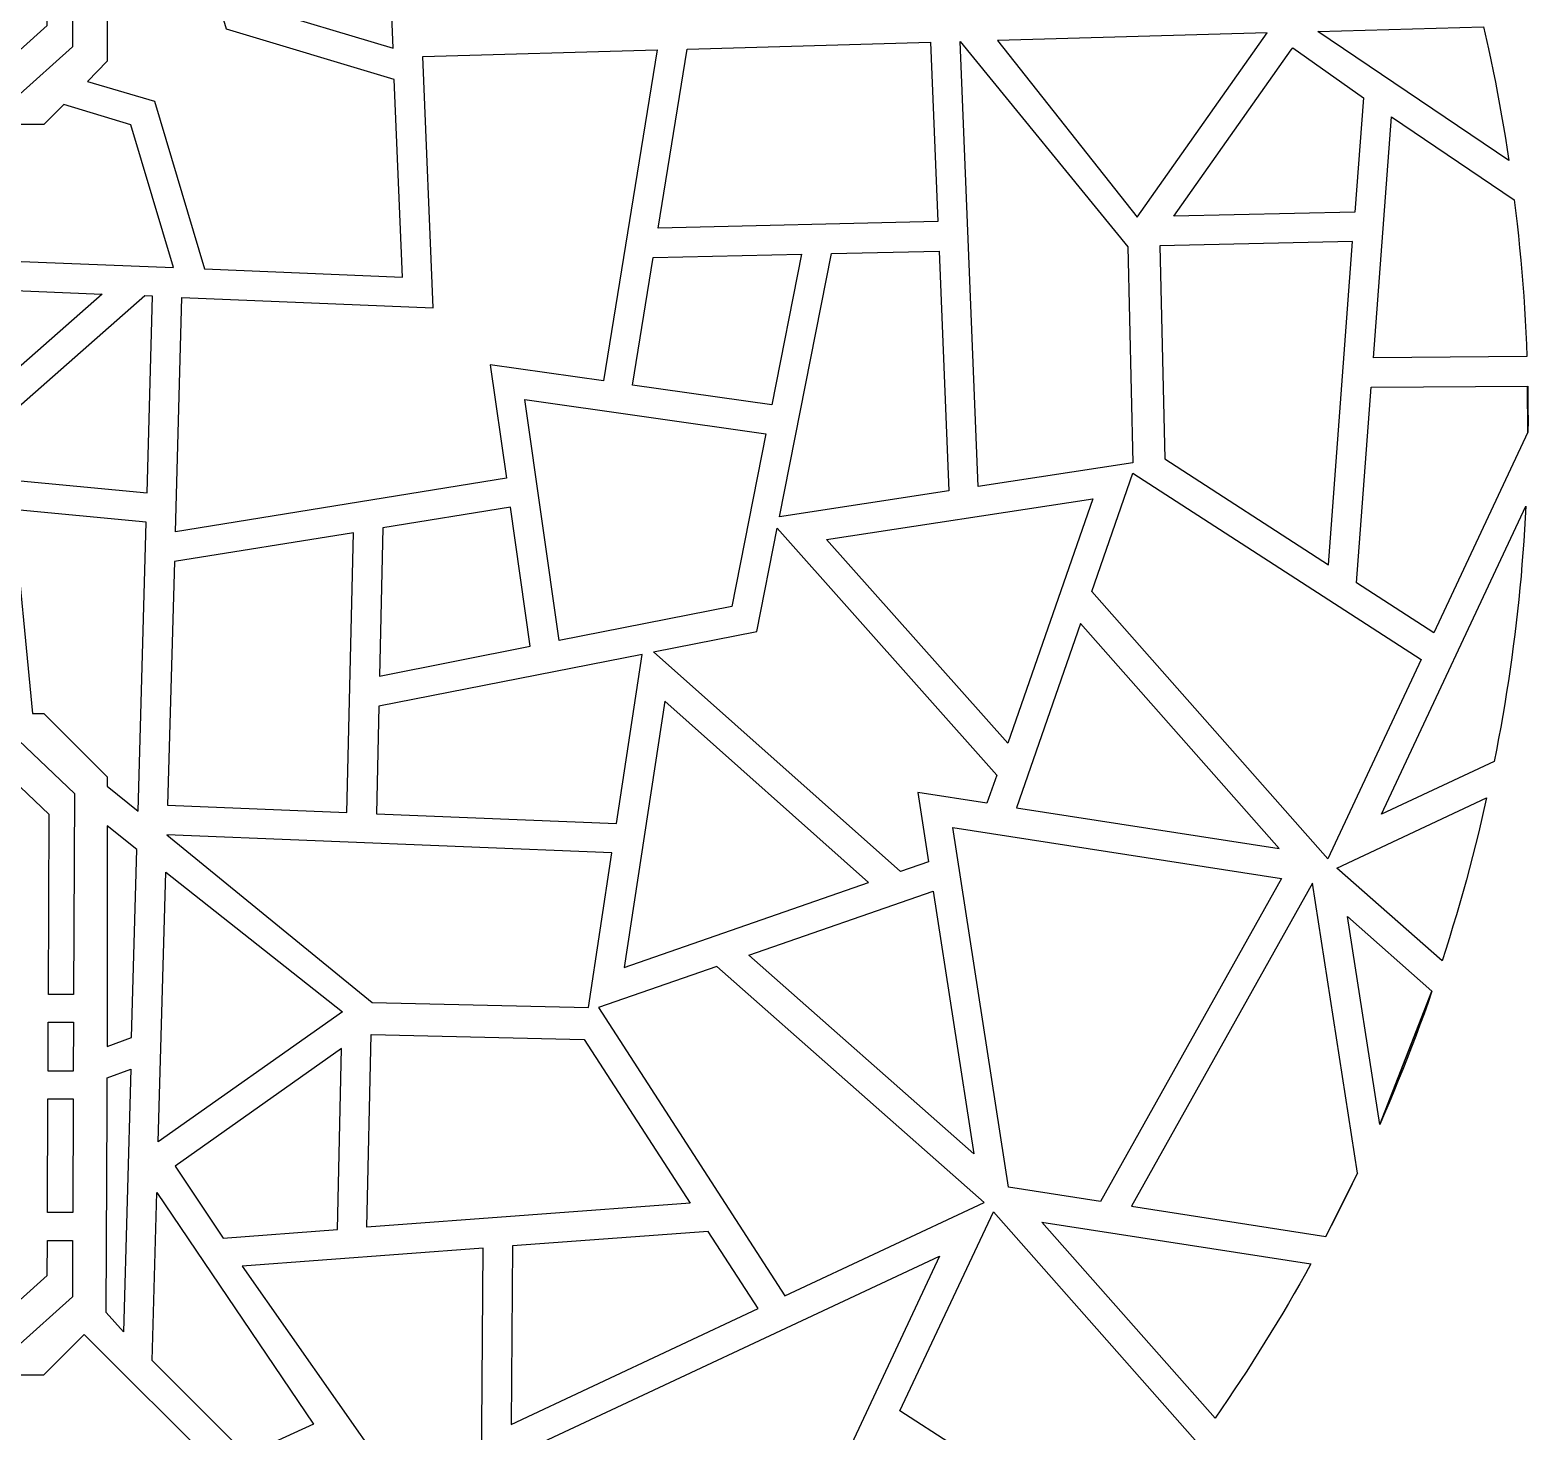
# Model space of a CAD drawing. Header units: centimetres. Extents: x 15.4 to 27, y -5.3 to 6.3.
# Drawn here: x 22.019 to 26.91, y -2.778 to 1.797 of the extents above; entities that cross this region are included whole.
import ezdxf

# ---------------------------------------------------------------- set-up
doc = ezdxf.new("R2010")
doc.units = ezdxf.units.CM
doc.header["$MEASUREMENT"] = 0
doc.layers.add('layer 1', color=7, linetype='Continuous')

msp = doc.modelspace()

# ---------------------------------------------------------------- linework, layer by layer
at = {"layer": 'layer 1', "color": 250}
for points, knots in [([(22.27088, 2.35661), (22.27088, 2.35661), (22.49697, 2.34733), (22.49697, 2.34733), (22.49697, 2.34733), (22.49697, 2.34733), (22.6608, 1.79968), (22.6608, 1.79968), (22.6608, 1.79968), (22.6608, 1.79968), (23.20845, 1.6356), (23.20845, 1.6356), (23.20845, 1.6356), (23.20845, 1.6356), (23.23507, 0.99005), (23.23507, 0.99005), (23.23507, 0.99005), (23.23507, 0.99005), (22.58926, 1.01641), (22.58926, 1.01641), (22.58926, 1.01641), (22.58926, 1.01641), (22.42543, 1.56431), (22.42543, 1.56431), (22.42543, 1.56431), (22.42543, 1.56431), (22.20715, 1.62901), (22.20715, 1.62901), (22.20715, 1.62901), (22.20715, 1.62901), (22.27064, 1.69469), (22.27064, 1.69469), (22.27064, 1.69469), (22.27064, 1.69469), (22.27088, 2.35661), (22.27088, 2.35661)], [0, 0, 0, 0, 0.1, 0.1, 0.1, 0.1, 0.2, 0.2, 0.2, 0.2, 0.3, 0.3, 0.3, 0.3, 0.4, 0.4, 0.4, 0.4, 0.5, 0.5, 0.5, 0.5, 0.6, 0.6, 0.6, 0.6, 0.7, 0.7, 0.7, 0.7, 0.8, 0.8, 0.8, 0.8, 1, 1, 1, 1]), ([(22.7382, 1.87683), (22.7382, 1.87683), (22.59854, 2.34293), (22.59854, 2.34293), (22.59854, 2.34293), (22.59854, 2.34293), (23.18037, 2.31925), (23.18037, 2.31925), (23.18037, 2.31925), (23.18037, 2.31925), (23.2043, 1.73717), (23.2043, 1.73717), (23.2043, 1.73717), (23.2043, 1.73717), (22.7382, 1.87683), (22.7382, 1.87683)], [0, 0, 0, 0, 0.2, 0.2, 0.2, 0.2, 0.4, 0.4, 0.4, 0.4, 0.6, 0.6, 0.6, 0.6, 1, 1, 1, 1]), ([(22.15822, 1.9422), (22.15822, 1.9422), (22.07586, 1.9422), (22.07586, 1.9422), (22.07586, 1.9422), (22.07586, 1.9422), (22.07534, 1.81181), (22.07534, 1.81181), (22.07534, 1.81181), (22.07534, 1.81181), (21.90893, 1.66212), (21.90893, 1.66212), (21.90893, 1.66212), (21.90893, 1.66212), (21.22674, 1.66212), (21.22674, 1.66212), (21.22674, 1.66212), (21.22674, 1.66212), (21.22674, 1.57861), (21.22674, 1.57861), (21.22674, 1.57861), (21.22674, 1.57861), (21.97569, 1.57861), (21.97569, 1.57861), (21.97569, 1.57861), (21.97569, 1.57861), (22.15742, 1.7421), (22.15742, 1.7421), (22.15742, 1.7421), (22.15742, 1.7421), (22.15822, 1.9422), (22.15822, 1.9422)], [0, 0, 0, 0, 0.1111111, 0.1111111, 0.1111111, 0.1111111, 0.2222222, 0.2222222, 0.2222222, 0.2222222, 0.3333333, 0.3333333, 0.3333333, 0.3333333, 0.4444444, 0.4444444, 0.4444444, 0.4444444, 0.5555556, 0.5555556, 0.5555556, 0.5555556, 0.6666667, 0.6666667, 0.6666667, 0.6666667, 0.7777778, 0.7777778, 0.7777778, 0.7777778, 1, 1, 1, 1]), ([(25.17785, 1.76281), (25.17785, 1.76281), (26.05902, 1.78772), (26.05902, 1.78772), (26.05902, 1.78772), (26.05902, 1.78772), (25.63369, 1.18611), (25.63369, 1.18611), (25.63369, 1.18611), (25.63369, 1.18611), (25.17785, 1.76281), (25.17785, 1.76281)], [0, 0, 0, 0, 0.25, 0.25, 0.25, 0.25, 0.5, 0.5, 0.5, 0.5, 1, 1, 1, 1]), ([(26.84765, 1.3702), (26.84765, 1.3702), (26.84228, 1.40683), (26.84228, 1.40683), (26.84228, 1.40683), (26.84228, 1.40683), (26.83642, 1.44345), (26.83642, 1.44345), (26.83642, 1.44345), (26.83642, 1.44345), (26.83056, 1.48007), (26.83056, 1.48007), (26.83056, 1.48007), (26.83056, 1.48007), (26.82397, 1.5167), (26.82397, 1.5167), (26.82397, 1.5167), (26.82397, 1.5167), (26.81738, 1.55332), (26.81738, 1.55332), (26.81738, 1.55332), (26.81738, 1.55332), (26.81079, 1.58946), (26.81079, 1.58946), (26.81079, 1.58946), (26.81079, 1.58946), (26.80371, 1.62608), (26.80371, 1.62608), (26.80371, 1.62608), (26.80371, 1.62608), (26.79662, 1.66271), (26.79662, 1.66271), (26.79662, 1.66271), (26.79662, 1.66271), (26.78881, 1.69884), (26.78881, 1.69884), (26.78881, 1.69884), (26.78881, 1.69884), (26.78124, 1.73522), (26.78124, 1.73522), (26.78124, 1.73522), (26.78124, 1.73522), (26.76513, 1.80749), (26.76513, 1.80749), (26.76513, 1.80749), (26.76513, 1.80749), (26.22358, 1.79235), (26.22358, 1.79235), (26.22358, 1.79235), (26.22358, 1.79235), (26.84765, 1.3702), (26.84765, 1.3702)], [0, 0, 0, 0, 0.0714286, 0.0714286, 0.0714286, 0.0714286, 0.1428571, 0.1428571, 0.1428571, 0.1428571, 0.2142857, 0.2142857, 0.2142857, 0.2142857, 0.2857143, 0.2857143, 0.2857143, 0.2857143, 0.3571429, 0.3571429, 0.3571429, 0.3571429, 0.4285714, 0.4285714, 0.4285714, 0.4285714, 0.5, 0.5, 0.5, 0.5, 0.5714286, 0.5714286, 0.5714286, 0.5714286, 0.6428571, 0.6428571, 0.6428571, 0.6428571, 0.7142857, 0.7142857, 0.7142857, 0.7142857, 0.7857143, 0.7857143, 0.7857143, 0.7857143, 0.8571429, 0.8571429, 0.8571429, 0.8571429, 1, 1, 1, 1]), ([(23.89161, 0.65091), (23.89161, 0.65091), (24.06667, 1.73156), (24.06667, 1.73156), (24.06667, 1.73156), (24.06667, 1.73156), (23.30172, 1.71032), (23.30172, 1.71032), (23.30172, 1.71032), (23.30172, 1.71032), (23.33542, 0.8897), (23.33542, 0.8897), (23.33542, 0.8897), (23.33542, 0.8897), (22.5148, 0.92339), (22.5148, 0.92339), (22.5148, 0.92339), (22.5148, 0.92339), (22.49355, 0.15844), (22.49355, 0.15844), (22.49355, 0.15844), (22.49355, 0.15844), (23.57445, 0.33374), (23.57445, 0.33374), (23.57445, 0.33374), (23.57445, 0.33374), (23.52147, 0.7034), (23.52147, 0.7034), (23.52147, 0.7034), (23.52147, 0.7034), (23.89161, 0.65091), (23.89161, 0.65091)], [0, 0, 0, 0, 0.1111111, 0.1111111, 0.1111111, 0.1111111, 0.2222222, 0.2222222, 0.2222222, 0.2222222, 0.3333333, 0.3333333, 0.3333333, 0.3333333, 0.4444444, 0.4444444, 0.4444444, 0.4444444, 0.5555556, 0.5555556, 0.5555556, 0.5555556, 0.6666667, 0.6666667, 0.6666667, 0.6666667, 0.7777778, 0.7777778, 0.7777778, 0.7777778, 1, 1, 1, 1]), ([(24.98374, 1.17121), (24.98374, 1.17121), (24.95981, 1.75671), (24.95981, 1.75671), (24.95981, 1.75671), (24.95981, 1.75671), (24.16434, 1.73424), (24.16434, 1.73424), (24.16434, 1.73424), (24.16434, 1.73424), (24.0696, 1.15021), (24.0696, 1.15021), (24.0696, 1.15021), (24.0696, 1.15021), (24.98374, 1.17121), (24.98374, 1.17121)], [0, 0, 0, 0, 0.2, 0.2, 0.2, 0.2, 0.4, 0.4, 0.4, 0.4, 0.6, 0.6, 0.6, 0.6, 1, 1, 1, 1]), ([(25.11485, 0.30615), (25.11485, 0.30615), (25.61953, 0.38306), (25.61953, 0.38306), (25.61953, 0.38306), (25.61953, 0.38306), (25.60342, 1.08917), (25.60342, 1.08917), (25.60342, 1.08917), (25.60342, 1.08917), (25.05601, 1.75939), (25.05601, 1.75939), (25.05601, 1.75939), (25.05601, 1.75939), (25.11485, 0.30615), (25.11485, 0.30615)], [0, 0, 0, 0, 0.2, 0.2, 0.2, 0.2, 0.4, 0.4, 0.4, 0.4, 0.6, 0.6, 0.6, 0.6, 1, 1, 1, 1]), ([(26.13739, 1.73229), (26.13739, 1.73229), (25.75333, 1.18879), (25.75333, 1.18879), (25.75333, 1.18879), (25.75333, 1.18879), (26.34469, 1.20246), (26.34469, 1.20246), (26.34469, 1.20246), (26.34469, 1.20246), (26.37276, 1.57554), (26.37276, 1.57554), (26.37276, 1.57554), (26.37276, 1.57554), (26.14228, 1.73864), (26.14228, 1.73864), (26.14228, 1.73864), (26.14228, 1.73864), (26.13739, 1.73229), (26.13739, 1.73229)], [0, 0, 0, 0, 0.1666667, 0.1666667, 0.1666667, 0.1666667, 0.3333333, 0.3333333, 0.3333333, 0.3333333, 0.5, 0.5, 0.5, 0.5, 0.6666667, 0.6666667, 0.6666667, 0.6666667, 1, 1, 1, 1]), ([(22.12902, 1.55357), (22.12902, 1.55357), (22.34828, 1.48715), (22.34828, 1.48715), (22.34828, 1.48715), (22.34828, 1.48715), (22.48794, 1.02081), (22.48794, 1.02081), (22.48794, 1.02081), (22.48794, 1.02081), (21.90586, 1.04449), (21.90586, 1.04449), (21.90586, 1.04449), (21.90586, 1.04449), (21.88926, 1.48813), (21.88926, 1.48813), (21.88926, 1.48813), (21.88926, 1.48813), (21.88926, 1.48813), (21.88926, 1.48813), (21.88926, 1.48813), (21.88926, 1.48813), (21.92588, 1.48813), (21.92588, 1.48813), (21.92588, 1.48813), (21.92588, 1.48813), (21.92588, 1.48813), (21.92588, 1.48813), (21.92588, 1.48813), (21.92588, 1.48813), (21.97471, 1.48813), (21.97471, 1.48813), (21.97471, 1.48813), (21.97471, 1.48813), (21.97471, 1.48813), (21.97471, 1.48813), (21.97471, 1.48813), (21.97471, 1.48813), (22.06408, 1.48789), (22.06408, 1.48789), (22.06408, 1.48789), (22.06408, 1.48789), (22.12902, 1.55357), (22.12902, 1.55357)], [0, 0, 0, 0, 0.0833333, 0.0833333, 0.0833333, 0.0833333, 0.1666667, 0.1666667, 0.1666667, 0.1666667, 0.25, 0.25, 0.25, 0.25, 0.3333333, 0.3333333, 0.3333333, 0.3333333, 0.4166667, 0.4166667, 0.4166667, 0.4166667, 0.5, 0.5, 0.5, 0.5, 0.5833333, 0.5833333, 0.5833333, 0.5833333, 0.6666667, 0.6666667, 0.6666667, 0.6666667, 0.75, 0.75, 0.75, 0.75, 0.8333333, 0.8333333, 0.8333333, 0.8333333, 1, 1, 1, 1]), ([(26.90699, 0.7305), (26.90699, 0.7305), (26.90528, 0.76981), (26.90528, 0.76981), (26.90528, 0.76981), (26.90528, 0.76981), (26.90357, 0.80937), (26.90357, 0.80937), (26.90357, 0.80937), (26.90357, 0.80937), (26.90137, 0.84868), (26.90137, 0.84868), (26.90137, 0.84868), (26.90137, 0.84868), (26.89893, 0.88823), (26.89893, 0.88823), (26.89893, 0.88823), (26.89893, 0.88823), (26.89624, 0.92778), (26.89624, 0.92778), (26.89624, 0.92778), (26.89624, 0.92778), (26.89331, 0.96709), (26.89331, 0.96709), (26.89331, 0.96709), (26.89331, 0.96709), (26.89038, 1.0064), (26.89038, 1.0064), (26.89038, 1.0064), (26.89038, 1.0064), (26.88672, 1.04571), (26.88672, 1.04571), (26.88672, 1.04571), (26.88672, 1.04571), (26.88306, 1.08527), (26.88306, 1.08527), (26.88306, 1.08527), (26.88306, 1.08527), (26.87891, 1.12458), (26.87891, 1.12458), (26.87891, 1.12458), (26.87891, 1.12458), (26.875, 1.16364), (26.875, 1.16364), (26.875, 1.16364), (26.875, 1.16364), (26.86548, 1.24226), (26.86548, 1.24226), (26.86548, 1.24226), (26.86548, 1.24226), (26.46457, 1.51352), (26.46457, 1.51352), (26.46457, 1.51352), (26.46457, 1.51352), (26.40548, 0.7266), (26.40548, 0.7266), (26.40548, 0.7266), (26.40548, 0.7266), (26.90699, 0.7305), (26.90699, 0.7305)], [0, 0, 0, 0, 0.0625, 0.0625, 0.0625, 0.0625, 0.125, 0.125, 0.125, 0.125, 0.1875, 0.1875, 0.1875, 0.1875, 0.25, 0.25, 0.25, 0.25, 0.3125, 0.3125, 0.3125, 0.3125, 0.375, 0.375, 0.375, 0.375, 0.4375, 0.4375, 0.4375, 0.4375, 0.5, 0.5, 0.5, 0.5, 0.5625, 0.5625, 0.5625, 0.5625, 0.625, 0.625, 0.625, 0.625, 0.6875, 0.6875, 0.6875, 0.6875, 0.75, 0.75, 0.75, 0.75, 0.8125, 0.8125, 0.8125, 0.8125, 0.875, 0.875, 0.875, 0.875, 1, 1, 1, 1]), ([(21.81332, 0.9522), (21.81332, 0.9522), (21.7955, 1.39389), (21.7955, 1.39389), (21.7955, 1.39389), (21.7955, 1.39389), (20.92776, 0.40699), (20.92776, 0.40699), (20.92776, 0.40699), (20.92776, 0.40699), (21.20366, 0.34229), (21.20366, 0.34229), (21.20366, 0.34229), (21.20366, 0.34229), (21.26812, 0.06639), (21.26812, 0.06639), (21.26812, 0.06639), (21.26812, 0.06639), (22.25501, 0.93389), (22.25501, 0.93389), (22.25501, 0.93389), (22.25501, 0.93389), (21.81332, 0.9522), (21.81332, 0.9522)], [0, 0, 0, 0, 0.1428571, 0.1428571, 0.1428571, 0.1428571, 0.2857143, 0.2857143, 0.2857143, 0.2857143, 0.4285714, 0.4285714, 0.4285714, 0.4285714, 0.5714286, 0.5714286, 0.5714286, 0.5714286, 0.7142857, 0.7142857, 0.7142857, 0.7142857, 1, 1, 1, 1]), ([(25.7084, 1.09162), (25.7084, 1.09162), (26.3376, 1.10602), (26.3376, 1.10602), (26.3376, 1.10602), (26.3376, 1.10602), (26.25874, 0.05101), (26.25874, 0.05101), (26.25874, 0.05101), (26.25874, 0.05101), (25.72428, 0.39698), (25.72428, 0.39698), (25.72428, 0.39698), (25.72428, 0.39698), (25.7084, 1.09162), (25.7084, 1.09162)], [0, 0, 0, 0, 0.2, 0.2, 0.2, 0.2, 0.4, 0.4, 0.4, 0.4, 0.6, 0.6, 0.6, 0.6, 1, 1, 1, 1]), ([(24.44073, 0.57278), (24.44073, 0.57278), (24.5379, 1.065), (24.5379, 1.065), (24.5379, 1.065), (24.5379, 1.065), (24.05398, 1.05377), (24.05398, 1.05377), (24.05398, 1.05377), (24.05398, 1.05377), (23.98659, 0.63723), (23.98659, 0.63723), (23.98659, 0.63723), (23.98659, 0.63723), (24.44073, 0.57278), (24.44073, 0.57278)], [0, 0, 0, 0, 0.2, 0.2, 0.2, 0.2, 0.4, 0.4, 0.4, 0.4, 0.6, 0.6, 0.6, 0.6, 1, 1, 1, 1]), ([(25.01914, 0.29175), (25.01914, 0.29175), (24.9874, 1.07501), (24.9874, 1.07501), (24.9874, 1.07501), (24.9874, 1.07501), (24.6363, 1.0672), (24.6363, 1.0672), (24.6363, 1.0672), (24.6363, 1.0672), (24.46636, 0.20751), (24.46636, 0.20751), (24.46636, 0.20751), (24.46636, 0.20751), (25.01914, 0.29175), (25.01914, 0.29175)], [0, 0, 0, 0, 0.2, 0.2, 0.2, 0.2, 0.4, 0.4, 0.4, 0.4, 0.6, 0.6, 0.6, 0.6, 1, 1, 1, 1]), ([(22.39418, 0.92852), (22.39418, 0.92852), (22.41908, 0.9273), (22.41908, 0.9273), (22.41908, 0.9273), (22.41908, 0.9273), (22.40102, 0.28589), (22.40102, 0.28589), (22.40102, 0.28589), (22.40102, 0.28589), (21.7347, 0.34888), (21.7347, 0.34888), (21.7347, 0.34888), (21.7347, 0.34888), (22.39418, 0.92852), (22.39418, 0.92852)], [0, 0, 0, 0, 0.2, 0.2, 0.2, 0.2, 0.4, 0.4, 0.4, 0.4, 0.6, 0.6, 0.6, 0.6, 1, 1, 1, 1]), ([(24.42193, 0.47804), (24.42193, 0.47804), (23.635, 0.59036), (23.635, 0.59036), (23.635, 0.59036), (23.635, 0.59036), (23.74707, -0.19682), (23.74707, -0.19682), (23.74707, -0.19682), (23.74707, -0.19682), (24.31083, -0.08572), (24.31083, -0.08572), (24.31083, -0.08572), (24.31083, -0.08572), (24.42193, 0.47804), (24.42193, 0.47804)], [0, 0, 0, 0, 0.2, 0.2, 0.2, 0.2, 0.4, 0.4, 0.4, 0.4, 0.6, 0.6, 0.6, 0.6, 1, 1, 1, 1]), ([(26.90943, 0.6343), (26.90943, 0.6343), (26.39864, 0.6304), (26.39864, 0.6304), (26.39864, 0.6304), (26.39864, 0.6304), (26.35079, -0.00832), (26.35079, -0.00832), (26.35079, -0.00832), (26.35079, -0.00832), (26.60276, -0.17142), (26.60276, -0.17142), (26.60276, -0.17142), (26.60276, -0.17142), (26.91016, 0.48317), (26.91016, 0.48317), (26.91016, 0.48317), (26.91016, 0.48317), (26.90943, 0.6343), (26.90943, 0.6343)], [0, 0, 0, 0, 0.1666667, 0.1666667, 0.1666667, 0.1666667, 0.3333333, 0.3333333, 0.3333333, 0.3333333, 0.5, 0.5, 0.5, 0.5, 0.6666667, 0.6666667, 0.6666667, 0.6666667, 1, 1, 1, 1]), ([(26.91016, 0.48317), (26.91016, 0.48317), (26.9104, 0.52101), (26.9104, 0.52101), (26.9104, 0.52101), (26.9104, 0.52101), (26.91016, 0.55861), (26.91016, 0.55861), (26.91016, 0.55861), (26.91016, 0.55861), (26.90991, 0.5967), (26.90991, 0.5967), (26.90991, 0.5967), (26.90991, 0.5967), (26.90918, 0.6343), (26.90918, 0.6343), (26.90918, 0.6343), (26.90918, 0.6343), (26.91016, 0.48317), (26.91016, 0.48317)], [0, 0, 0, 0, 0.1666667, 0.1666667, 0.1666667, 0.1666667, 0.3333333, 0.3333333, 0.3333333, 0.3333333, 0.5, 0.5, 0.5, 0.5, 0.6666667, 0.6666667, 0.6666667, 0.6666667, 1, 1, 1, 1]), ([(25.62026, 0.34961), (25.62026, 0.34961), (25.48598, -0.03665), (25.48598, -0.03665), (25.48598, -0.03665), (25.48598, -0.03665), (26.2563, -0.90952), (26.2563, -0.90952), (26.2563, -0.90952), (26.2563, -0.90952), (26.56174, -0.25908), (26.56174, -0.25908), (26.56174, -0.25908), (26.56174, -0.25908), (25.62026, 0.34961), (25.62026, 0.34961)], [0, 0, 0, 0, 0.2, 0.2, 0.2, 0.2, 0.4, 0.4, 0.4, 0.4, 0.6, 0.6, 0.6, 0.6, 1, 1, 1, 1]), ([(25.48939, 0.26587), (25.48939, 0.26587), (24.61994, 0.13353), (24.61994, 0.13353), (24.61994, 0.13353), (24.61994, 0.13353), (25.21178, -0.53229), (25.21178, -0.53229), (25.21178, -0.53229), (25.21178, -0.53229), (25.48939, 0.26587), (25.48939, 0.26587)], [0, 0, 0, 0, 0.25, 0.25, 0.25, 0.25, 0.5, 0.5, 0.5, 0.5, 1, 1, 1, 1]), ([(22.02672, -0.43463), (22.02672, -0.43463), (21.96299, 0.23071), (21.96299, 0.23071), (21.96299, 0.23071), (21.96299, 0.23071), (22.39809, 0.18945), (22.39809, 0.18945), (22.39809, 0.18945), (22.39809, 0.18945), (22.37172, -0.75423), (22.37172, -0.75423), (22.37172, -0.75423), (22.37172, -0.75423), (22.27064, -0.67171), (22.27064, -0.67171), (22.27064, -0.67171), (22.27064, -0.67171), (22.27064, -0.64119), (22.27064, -0.64119), (22.27064, -0.64119), (22.27064, -0.64119), (22.06408, -0.43463), (22.06408, -0.43463), (22.06408, -0.43463), (22.06408, -0.43463), (22.02672, -0.43463), (22.02672, -0.43463)], [0, 0, 0, 0, 0.125, 0.125, 0.125, 0.125, 0.25, 0.25, 0.25, 0.25, 0.375, 0.375, 0.375, 0.375, 0.5, 0.5, 0.5, 0.5, 0.625, 0.625, 0.625, 0.625, 0.75, 0.75, 0.75, 0.75, 1, 1, 1, 1]), ([(23.65258, -0.21537), (23.65258, -0.21537), (23.16011, -0.31279), (23.16011, -0.31279), (23.16011, -0.31279), (23.16011, -0.31279), (23.1711, 0.17089), (23.1711, 0.17089), (23.1711, 0.17089), (23.1711, 0.17089), (23.58788, 0.23828), (23.58788, 0.23828), (23.58788, 0.23828), (23.58788, 0.23828), (23.65258, -0.21537), (23.65258, -0.21537)], [0, 0, 0, 0, 0.2, 0.2, 0.2, 0.2, 0.4, 0.4, 0.4, 0.4, 0.6, 0.6, 0.6, 0.6, 1, 1, 1, 1]), ([(26.80004, -0.59187), (26.80004, -0.59187), (26.80737, -0.55427), (26.80737, -0.55427), (26.80737, -0.55427), (26.80737, -0.55427), (26.81445, -0.51642), (26.81445, -0.51642), (26.81445, -0.51642), (26.81445, -0.51642), (26.82128, -0.47906), (26.82128, -0.47906), (26.82128, -0.47906), (26.82128, -0.47906), (26.82788, -0.44122), (26.82788, -0.44122), (26.82788, -0.44122), (26.82788, -0.44122), (26.83423, -0.40362), (26.83423, -0.40362), (26.83423, -0.40362), (26.83423, -0.40362), (26.84033, -0.36577), (26.84033, -0.36577), (26.84033, -0.36577), (26.84033, -0.36577), (26.84619, -0.32817), (26.84619, -0.32817), (26.84619, -0.32817), (26.84619, -0.32817), (26.8518, -0.29033), (26.8518, -0.29033), (26.8518, -0.29033), (26.8518, -0.29033), (26.85718, -0.25248), (26.85718, -0.25248), (26.85718, -0.25248), (26.85718, -0.25248), (26.86206, -0.21464), (26.86206, -0.21464), (26.86206, -0.21464), (26.86206, -0.21464), (26.86694, -0.17679), (26.86694, -0.17679), (26.86694, -0.17679), (26.86694, -0.17679), (26.87158, -0.13871), (26.87158, -0.13871), (26.87158, -0.13871), (26.87158, -0.13871), (26.87598, -0.10086), (26.87598, -0.10086), (26.87598, -0.10086), (26.87598, -0.10086), (26.87988, -0.06277), (26.87988, -0.06277), (26.87988, -0.06277), (26.87988, -0.06277), (26.88379, -0.02493), (26.88379, -0.02493), (26.88379, -0.02493), (26.88379, -0.02493), (26.88745, 0.01341), (26.88745, 0.01341), (26.88745, 0.01341), (26.88745, 0.01341), (26.89063, 0.05125), (26.89063, 0.05125), (26.89063, 0.05125), (26.89063, 0.05125), (26.89356, 0.08958), (26.89356, 0.08958), (26.89356, 0.08958), (26.89356, 0.08958), (26.89649, 0.12743), (26.89649, 0.12743), (26.89649, 0.12743), (26.89649, 0.12743), (26.89893, 0.16576), (26.89893, 0.16576), (26.89893, 0.16576), (26.89893, 0.16576), (26.90137, 0.20385), (26.90137, 0.20385), (26.90137, 0.20385), (26.90137, 0.20385), (26.90332, 0.24194), (26.90332, 0.24194), (26.90332, 0.24194), (26.90332, 0.24194), (26.43234, -0.76375), (26.43234, -0.76375), (26.43234, -0.76375), (26.43234, -0.76375), (26.80004, -0.59162), (26.80004, -0.59162), (26.80004, -0.59162), (26.80004, -0.59162), (26.80004, -0.59187), (26.80004, -0.59187)], [0, 0, 0, 0, 0.0384615, 0.0384615, 0.0384615, 0.0384615, 0.0769231, 0.0769231, 0.0769231, 0.0769231, 0.1153846, 0.1153846, 0.1153846, 0.1153846, 0.1538462, 0.1538462, 0.1538462, 0.1538462, 0.1923077, 0.1923077, 0.1923077, 0.1923077, 0.2307692, 0.2307692, 0.2307692, 0.2307692, 0.2692308, 0.2692308, 0.2692308, 0.2692308, 0.3076923, 0.3076923, 0.3076923, 0.3076923, 0.3461538, 0.3461538, 0.3461538, 0.3461538, 0.3846154, 0.3846154, 0.3846154, 0.3846154, 0.4230769, 0.4230769, 0.4230769, 0.4230769, 0.4615385, 0.4615385, 0.4615385, 0.4615385, 0.5, 0.5, 0.5, 0.5, 0.5384615, 0.5384615, 0.5384615, 0.5384615, 0.5769231, 0.5769231, 0.5769231, 0.5769231, 0.6153846, 0.6153846, 0.6153846, 0.6153846, 0.6538462, 0.6538462, 0.6538462, 0.6538462, 0.6923077, 0.6923077, 0.6923077, 0.6923077, 0.7307692, 0.7307692, 0.7307692, 0.7307692, 0.7692308, 0.7692308, 0.7692308, 0.7692308, 0.8076923, 0.8076923, 0.8076923, 0.8076923, 0.8461538, 0.8461538, 0.8461538, 0.8461538, 0.8846154, 0.8846154, 0.8846154, 0.8846154, 0.9230769, 0.9230769, 0.9230769, 0.9230769, 1, 1, 1, 1]), ([(23.0539, -0.75863), (23.0539, -0.75863), (22.46816, -0.7347), (22.46816, -0.7347), (22.46816, -0.7347), (22.46816, -0.7347), (22.49062, 0.06102), (22.49062, 0.06102), (22.49062, 0.06102), (22.49062, 0.06102), (23.0749, 0.15526), (23.0749, 0.15526), (23.0749, 0.15526), (23.0749, 0.15526), (23.0539, -0.75863), (23.0539, -0.75863)], [0, 0, 0, 0, 0.2, 0.2, 0.2, 0.2, 0.4, 0.4, 0.4, 0.4, 0.6, 0.6, 0.6, 0.6, 1, 1, 1, 1]), ([(25.17565, -0.6363), (25.17565, -0.6363), (24.45904, 0.16991), (24.45904, 0.16991), (24.45904, 0.16991), (24.45904, 0.16991), (24.39238, -0.16727), (24.39238, -0.16727), (24.39238, -0.16727), (24.39238, -0.16727), (24.0552, -0.23393), (24.0552, -0.23393), (24.0552, -0.23393), (24.0552, -0.23393), (24.86141, -0.95054), (24.86141, -0.95054), (24.86141, -0.95054), (24.86141, -0.95054), (24.95273, -0.9188), (24.95273, -0.9188), (24.95273, -0.9188), (24.95273, -0.9188), (24.91757, -0.69246), (24.91757, -0.69246), (24.91757, -0.69246), (24.91757, -0.69246), (25.14366, -0.72762), (25.14366, -0.72762), (25.14366, -0.72762), (25.14366, -0.72762), (25.17565, -0.6363), (25.17565, -0.6363)], [0, 0, 0, 0, 0.1111111, 0.1111111, 0.1111111, 0.1111111, 0.2222222, 0.2222222, 0.2222222, 0.2222222, 0.3333333, 0.3333333, 0.3333333, 0.3333333, 0.4444444, 0.4444444, 0.4444444, 0.4444444, 0.5555556, 0.5555556, 0.5555556, 0.5555556, 0.6666667, 0.6666667, 0.6666667, 0.6666667, 0.7777778, 0.7777778, 0.7777778, 0.7777778, 1, 1, 1, 1]), ([(26.09808, -0.87534), (26.09808, -0.87534), (25.24035, -0.74251), (25.24035, -0.74251), (25.24035, -0.74251), (25.24035, -0.74251), (25.4496, -0.1409), (25.4496, -0.1409), (25.4496, -0.1409), (25.4496, -0.1409), (26.09808, -0.87534), (26.09808, -0.87534)], [0, 0, 0, 0, 0.25, 0.25, 0.25, 0.25, 0.5, 0.5, 0.5, 0.5, 1, 1, 1, 1]), ([(23.93361, -0.79403), (23.93361, -0.79403), (23.1501, -0.76229), (23.1501, -0.76229), (23.1501, -0.76229), (23.1501, -0.76229), (23.15791, -0.41119), (23.15791, -0.41119), (23.15791, -0.41119), (23.15791, -0.41119), (24.01784, -0.24174), (24.01784, -0.24174), (24.01784, -0.24174), (24.01784, -0.24174), (23.93361, -0.79403), (23.93361, -0.79403)], [0, 0, 0, 0, 0.2, 0.2, 0.2, 0.2, 0.4, 0.4, 0.4, 0.4, 0.6, 0.6, 0.6, 0.6, 1, 1, 1, 1]), ([(23.95949, -1.26428), (23.95949, -1.26428), (24.09158, -0.39483), (24.09158, -0.39483), (24.09158, -0.39483), (24.09158, -0.39483), (24.75716, -0.98667), (24.75716, -0.98667), (24.75716, -0.98667), (24.75716, -0.98667), (23.95949, -1.26428), (23.95949, -1.26428)], [0, 0, 0, 0, 0.25, 0.25, 0.25, 0.25, 0.5, 0.5, 0.5, 0.5, 1, 1, 1, 1]), ([(22.07901, -1.35264), (22.07901, -1.35264), (22.16137, -1.35264), (22.16137, -1.35264), (22.16137, -1.35264), (22.16137, -1.35264), (22.164, -0.69592), (22.164, -0.69592), (22.164, -0.69592), (22.164, -0.69592), (21.98286, -0.52292), (21.98286, -0.52292), (21.98286, -0.52292), (21.98286, -0.52292), (21.69631, -0.52292), (21.69631, -0.52292), (21.69631, -0.52292), (21.69631, -0.52292), (21.69631, -0.60643), (21.69631, -0.60643), (21.69631, -0.60643), (21.69631, -0.60643), (21.9155, -0.60643), (21.9155, -0.60643), (21.9155, -0.60643), (21.9155, -0.60643), (22.08136, -0.76484), (22.08136, -0.76484), (22.08136, -0.76484), (22.08136, -0.76484), (22.07901, -1.35264), (22.07901, -1.35264)], [0, 0, 0, 0, 0.1111111, 0.1111111, 0.1111111, 0.1111111, 0.2222222, 0.2222222, 0.2222222, 0.2222222, 0.3333333, 0.3333333, 0.3333333, 0.3333333, 0.4444444, 0.4444444, 0.4444444, 0.4444444, 0.5555556, 0.5555556, 0.5555556, 0.5555556, 0.6666667, 0.6666667, 0.6666667, 0.6666667, 0.7777778, 0.7777778, 0.7777778, 0.7777778, 1, 1, 1, 1]), ([(26.62986, -1.2428), (26.62986, -1.2428), (26.64183, -1.2052), (26.64183, -1.2052), (26.64183, -1.2052), (26.64183, -1.2052), (26.65379, -1.16759), (26.65379, -1.16759), (26.65379, -1.16759), (26.65379, -1.16759), (26.66527, -1.12975), (26.66527, -1.12975), (26.66527, -1.12975), (26.66527, -1.12975), (26.67674, -1.09215), (26.67674, -1.09215), (26.67674, -1.09215), (26.67674, -1.09215), (26.68773, -1.05406), (26.68773, -1.05406), (26.68773, -1.05406), (26.68773, -1.05406), (26.69823, -1.01646), (26.69823, -1.01646), (26.69823, -1.01646), (26.69823, -1.01646), (26.70897, -0.97837), (26.70897, -0.97837), (26.70897, -0.97837), (26.70897, -0.97837), (26.71923, -0.94028), (26.71923, -0.94028), (26.71923, -0.94028), (26.71923, -0.94028), (26.72899, -0.90195), (26.72899, -0.90195), (26.72899, -0.90195), (26.72899, -0.90195), (26.739, -0.86386), (26.739, -0.86386), (26.739, -0.86386), (26.739, -0.86386), (26.74828, -0.82553), (26.74828, -0.82553), (26.74828, -0.82553), (26.74828, -0.82553), (26.75732, -0.78744), (26.75732, -0.78744), (26.75732, -0.78744), (26.75732, -0.78744), (26.76635, -0.74886), (26.76635, -0.74886), (26.76635, -0.74886), (26.76635, -0.74886), (26.77489, -0.71053), (26.77489, -0.71053), (26.77489, -0.71053), (26.77489, -0.71053), (26.28658, -0.93979), (26.28658, -0.93979), (26.28658, -0.93979), (26.28658, -0.93979), (26.62986, -1.2428), (26.62986, -1.2428)], [0, 0, 0, 0, 0.0588235, 0.0588235, 0.0588235, 0.0588235, 0.1176471, 0.1176471, 0.1176471, 0.1176471, 0.1764706, 0.1764706, 0.1764706, 0.1764706, 0.2352941, 0.2352941, 0.2352941, 0.2352941, 0.2941176, 0.2941176, 0.2941176, 0.2941176, 0.3529412, 0.3529412, 0.3529412, 0.3529412, 0.4117647, 0.4117647, 0.4117647, 0.4117647, 0.4705882, 0.4705882, 0.4705882, 0.4705882, 0.5294118, 0.5294118, 0.5294118, 0.5294118, 0.5882353, 0.5882353, 0.5882353, 0.5882353, 0.6470588, 0.6470588, 0.6470588, 0.6470588, 0.7058824, 0.7058824, 0.7058824, 0.7058824, 0.7647059, 0.7647059, 0.7647059, 0.7647059, 0.8235294, 0.8235294, 0.8235294, 0.8235294, 0.8823529, 0.8823529, 0.8823529, 0.8823529, 1, 1, 1, 1]), ([(22.27064, -0.80136), (22.27064, -0.80136), (22.36806, -0.87851), (22.36806, -0.87851), (22.36806, -0.87851), (22.36806, -0.87851), (22.35072, -1.49306), (22.35072, -1.49306), (22.35072, -1.49306), (22.35072, -1.49306), (22.27064, -1.5226), (22.27064, -1.5226), (22.27064, -1.5226), (22.27064, -1.5226), (22.27064, -1.4286), (22.27064, -1.4286), (22.27064, -1.4286), (22.27064, -1.4286), (22.27064, -0.87875), (22.27064, -0.87875), (22.27064, -0.87875), (22.27064, -0.87875), (22.27064, -0.80136), (22.27064, -0.80136)], [0, 0, 0, 0, 0.1428571, 0.1428571, 0.1428571, 0.1428571, 0.2857143, 0.2857143, 0.2857143, 0.2857143, 0.4285714, 0.4285714, 0.4285714, 0.4285714, 0.5714286, 0.5714286, 0.5714286, 0.5714286, 0.7142857, 0.7142857, 0.7142857, 0.7142857, 1, 1, 1, 1]), ([(23.84229, -1.39442), (23.84229, -1.39442), (23.13594, -1.3783), (23.13594, -1.3783), (23.13594, -1.3783), (23.13594, -1.3783), (22.46572, -0.8309), (22.46572, -0.8309), (22.46572, -0.8309), (22.46572, -0.8309), (23.91896, -0.88974), (23.91896, -0.88974), (23.91896, -0.88974), (23.91896, -0.88974), (23.84229, -1.39442), (23.84229, -1.39442)], [0, 0, 0, 0, 0.2, 0.2, 0.2, 0.2, 0.4, 0.4, 0.4, 0.4, 0.6, 0.6, 0.6, 0.6, 1, 1, 1, 1]), ([(25.5143, -2.02777), (25.5143, -2.02777), (26.10516, -0.97373), (26.10516, -0.97373), (26.10516, -0.97373), (26.10516, -0.97373), (25.03257, -0.80746), (25.03257, -0.80746), (25.03257, -0.80746), (25.03257, -0.80746), (25.21447, -1.98138), (25.21447, -1.98138), (25.21447, -1.98138), (25.21447, -1.98138), (25.5143, -2.02777), (25.5143, -2.02777)], [0, 0, 0, 0, 0.2, 0.2, 0.2, 0.2, 0.4, 0.4, 0.4, 0.4, 0.6, 0.6, 0.6, 0.6, 1, 1, 1, 1]), ([(22.4374, -1.83391), (22.4374, -1.83391), (23.03901, -1.40858), (23.03901, -1.40858), (23.03901, -1.40858), (23.03901, -1.40858), (22.4623, -0.95273), (22.4623, -0.95273), (22.4623, -0.95273), (22.4623, -0.95273), (22.4374, -1.83391), (22.4374, -1.83391)], [0, 0, 0, 0, 0.25, 0.25, 0.25, 0.25, 0.5, 0.5, 0.5, 0.5, 1, 1, 1, 1]), ([(25.10045, -1.87297), (25.10045, -1.87297), (24.96762, -1.01548), (24.96762, -1.01548), (24.96762, -1.01548), (24.96762, -1.01548), (24.36601, -1.22448), (24.36601, -1.22448), (24.36601, -1.22448), (24.36601, -1.22448), (25.10045, -1.87297), (25.10045, -1.87297)], [0, 0, 0, 0, 0.25, 0.25, 0.25, 0.25, 0.5, 0.5, 0.5, 0.5, 1, 1, 1, 1]), ([(26.24971, -2.14204), (26.24971, -2.14204), (25.61562, -2.04364), (25.61562, -2.04364), (25.61562, -2.04364), (25.61562, -2.04364), (26.20649, -0.98936), (26.20649, -0.98936), (26.20649, -0.98936), (26.20649, -0.98936), (26.35323, -1.93572), (26.35323, -1.93572), (26.35323, -1.93572), (26.35323, -1.93572), (26.24971, -2.14204), (26.24971, -2.14204)], [0, 0, 0, 0, 0.2, 0.2, 0.2, 0.2, 0.4, 0.4, 0.4, 0.4, 0.6, 0.6, 0.6, 0.6, 1, 1, 1, 1]), ([(26.59666, -1.34168), (26.59666, -1.34168), (26.32076, -1.09801), (26.32076, -1.09801), (26.32076, -1.09801), (26.32076, -1.09801), (26.42599, -1.77726), (26.42599, -1.77726), (26.42599, -1.77726), (26.42599, -1.77726), (26.59666, -1.34168), (26.59666, -1.34168)], [0, 0, 0, 0, 0.25, 0.25, 0.25, 0.25, 0.5, 0.5, 0.5, 0.5, 1, 1, 1, 1]), ([(23.8755, -1.39515), (23.8755, -1.39515), (24.26176, -1.26086), (24.26176, -1.26086), (24.26176, -1.26086), (24.26176, -1.26086), (25.13463, -2.03119), (25.13463, -2.03119), (25.13463, -2.03119), (25.13463, -2.03119), (24.48419, -2.33663), (24.48419, -2.33663), (24.48419, -2.33663), (24.48419, -2.33663), (23.8755, -1.39515), (23.8755, -1.39515)], [0, 0, 0, 0, 0.2, 0.2, 0.2, 0.2, 0.4, 0.4, 0.4, 0.4, 0.6, 0.6, 0.6, 0.6, 1, 1, 1, 1]), ([(26.42599, -1.77702), (26.42599, -1.77702), (26.44162, -1.74137), (26.44162, -1.74137), (26.44162, -1.74137), (26.44162, -1.74137), (26.45675, -1.70572), (26.45675, -1.70572), (26.45675, -1.70572), (26.45675, -1.70572), (26.47189, -1.66959), (26.47189, -1.66959), (26.47189, -1.66959), (26.47189, -1.66959), (26.48679, -1.63345), (26.48679, -1.63345), (26.48679, -1.63345), (26.48679, -1.63345), (26.50144, -1.59732), (26.50144, -1.59732), (26.50144, -1.59732), (26.50144, -1.59732), (26.51584, -1.56118), (26.51584, -1.56118), (26.51584, -1.56118), (26.51584, -1.56118), (26.52976, -1.52456), (26.52976, -1.52456), (26.52976, -1.52456), (26.52976, -1.52456), (26.54368, -1.48842), (26.54368, -1.48842), (26.54368, -1.48842), (26.54368, -1.48842), (26.55735, -1.4518), (26.55735, -1.4518), (26.55735, -1.4518), (26.55735, -1.4518), (26.57078, -1.41517), (26.57078, -1.41517), (26.57078, -1.41517), (26.57078, -1.41517), (26.58396, -1.37855), (26.58396, -1.37855), (26.58396, -1.37855), (26.58396, -1.37855), (26.59666, -1.34144), (26.59666, -1.34144), (26.59666, -1.34144), (26.59666, -1.34144), (26.42599, -1.77702), (26.42599, -1.77702)], [0, 0, 0, 0, 0.0714286, 0.0714286, 0.0714286, 0.0714286, 0.1428571, 0.1428571, 0.1428571, 0.1428571, 0.2142857, 0.2142857, 0.2142857, 0.2142857, 0.2857143, 0.2857143, 0.2857143, 0.2857143, 0.3571429, 0.3571429, 0.3571429, 0.3571429, 0.4285714, 0.4285714, 0.4285714, 0.4285714, 0.5, 0.5, 0.5, 0.5, 0.5714286, 0.5714286, 0.5714286, 0.5714286, 0.6428571, 0.6428571, 0.6428571, 0.6428571, 0.7142857, 0.7142857, 0.7142857, 0.7142857, 0.7857143, 0.7857143, 0.7857143, 0.7857143, 0.8571429, 0.8571429, 0.8571429, 0.8571429, 1, 1, 1, 1]), ([(22.16101, -1.44325), (22.16101, -1.44325), (22.07865, -1.44325), (22.07865, -1.44325), (22.07865, -1.44325), (22.07865, -1.44325), (22.07801, -1.60236), (22.07801, -1.60236), (22.07801, -1.60236), (22.07801, -1.60236), (22.16037, -1.60236), (22.16037, -1.60236), (22.16037, -1.60236), (22.16037, -1.60236), (22.16101, -1.44325), (22.16101, -1.44325)], [0, 0, 0, 0, 0.2, 0.2, 0.2, 0.2, 0.4, 0.4, 0.4, 0.4, 0.6, 0.6, 0.6, 0.6, 1, 1, 1, 1]), ([(23.1335, -1.48305), (23.1335, -1.48305), (23.11909, -2.11249), (23.11909, -2.11249), (23.11909, -2.11249), (23.11909, -2.11249), (24.1741, -2.03387), (24.1741, -2.03387), (24.1741, -2.03387), (24.1741, -2.03387), (23.82813, -1.49916), (23.82813, -1.49916), (23.82813, -1.49916), (23.82813, -1.49916), (23.1335, -1.48305), (23.1335, -1.48305)], [0, 0, 0, 0, 0.2, 0.2, 0.2, 0.2, 0.4, 0.4, 0.4, 0.4, 0.6, 0.6, 0.6, 0.6, 1, 1, 1, 1]), ([(22.49306, -1.91253), (22.49306, -1.91253), (23.03632, -1.52822), (23.03632, -1.52822), (23.03632, -1.52822), (23.03632, -1.52822), (23.02289, -2.11957), (23.02289, -2.11957), (23.02289, -2.11957), (23.02289, -2.11957), (22.64957, -2.14765), (22.64957, -2.14765), (22.64957, -2.14765), (22.64957, -2.14765), (22.49306, -1.91253), (22.49306, -1.91253)], [0, 0, 0, 0, 0.2, 0.2, 0.2, 0.2, 0.4, 0.4, 0.4, 0.4, 0.6, 0.6, 0.6, 0.6, 1, 1, 1, 1]), ([(22.26722, -2.39084), (22.26722, -2.39084), (22.32386, -2.45432), (22.32386, -2.45432), (22.32386, -2.45432), (22.32386, -2.45432), (22.34779, -1.59658), (22.34779, -1.59658), (22.34779, -1.59658), (22.34779, -1.59658), (22.27064, -1.62466), (22.27064, -1.62466), (22.27064, -1.62466), (22.27064, -1.62466), (22.27064, -1.72379), (22.27064, -1.72379), (22.27064, -1.72379), (22.27064, -1.72379), (22.26722, -2.39084), (22.26722, -2.39084)], [0, 0, 0, 0, 0.1666667, 0.1666667, 0.1666667, 0.1666667, 0.3333333, 0.3333333, 0.3333333, 0.3333333, 0.5, 0.5, 0.5, 0.5, 0.6666667, 0.6666667, 0.6666667, 0.6666667, 1, 1, 1, 1]), ([(22.07616, -2.06456), (22.07616, -2.06456), (22.15852, -2.06456), (22.15852, -2.06456), (22.15852, -2.06456), (22.15852, -2.06456), (22.16001, -1.69298), (22.16001, -1.69298), (22.16001, -1.69298), (22.16001, -1.69298), (22.07765, -1.69298), (22.07765, -1.69298), (22.07765, -1.69298), (22.07765, -1.69298), (22.07616, -2.06456), (22.07616, -2.06456)], [0, 0, 0, 0, 0.2, 0.2, 0.2, 0.2, 0.4, 0.4, 0.4, 0.4, 0.6, 0.6, 0.6, 0.6, 1, 1, 1, 1]), ([(26.24971, -2.14204), (26.24971, -2.14204), (26.26753, -2.10785), (26.26753, -2.10785), (26.26753, -2.10785), (26.26753, -2.10785), (26.28511, -2.07343), (26.28511, -2.07343), (26.28511, -2.07343), (26.28511, -2.07343), (26.30245, -2.03949), (26.30245, -2.03949), (26.30245, -2.03949), (26.30245, -2.03949), (26.31954, -2.00482), (26.31954, -2.00482), (26.31954, -2.00482), (26.31954, -2.00482), (26.33663, -1.97039), (26.33663, -1.97039), (26.33663, -1.97039), (26.33663, -1.97039), (26.35323, -1.93548), (26.35323, -1.93548), (26.35323, -1.93548), (26.35323, -1.93548), (26.24971, -2.14204), (26.24971, -2.14204)], [0, 0, 0, 0, 0.125, 0.125, 0.125, 0.125, 0.25, 0.25, 0.25, 0.25, 0.375, 0.375, 0.375, 0.375, 0.5, 0.5, 0.5, 0.5, 0.625, 0.625, 0.625, 0.625, 0.75, 0.75, 0.75, 0.75, 1, 1, 1, 1]), ([(22.41738, -2.54759), (22.41738, -2.54759), (22.7255, -2.85523), (22.7255, -2.85523), (22.7255, -2.85523), (22.7255, -2.85523), (22.94476, -2.75512), (22.94476, -2.75512), (22.94476, -2.75512), (22.94476, -2.75512), (22.43276, -1.99847), (22.43276, -1.99847), (22.43276, -1.99847), (22.43276, -1.99847), (22.41738, -2.54759), (22.41738, -2.54759)], [0, 0, 0, 0, 0.2, 0.2, 0.2, 0.2, 0.4, 0.4, 0.4, 0.4, 0.6, 0.6, 0.6, 0.6, 1, 1, 1, 1]), ([(25.55996, -3.16409), (25.55996, -3.16409), (25.58559, -3.13332), (25.58559, -3.13332), (25.58559, -3.13332), (25.58559, -3.13332), (25.61099, -3.10256), (25.61099, -3.10256), (25.61099, -3.10256), (25.61099, -3.10256), (25.63662, -3.07131), (25.63662, -3.07131), (25.63662, -3.07131), (25.63662, -3.07131), (25.66153, -3.04006), (25.66153, -3.04006), (25.66153, -3.04006), (25.66153, -3.04006), (25.68667, -3.00856), (25.68667, -3.00856), (25.68667, -3.00856), (25.68667, -3.00856), (25.71133, -2.97706), (25.71133, -2.97706), (25.71133, -2.97706), (25.71133, -2.97706), (25.73575, -2.94508), (25.73575, -2.94508), (25.73575, -2.94508), (25.73575, -2.94508), (25.76017, -2.91309), (25.76017, -2.91309), (25.76017, -2.91309), (25.76017, -2.91309), (25.78409, -2.88111), (25.78409, -2.88111), (25.78409, -2.88111), (25.78409, -2.88111), (25.80802, -2.84888), (25.80802, -2.84888), (25.80802, -2.84888), (25.80802, -2.84888), (25.83146, -2.81641), (25.83146, -2.81641), (25.83146, -2.81641), (25.83146, -2.81641), (25.16491, -2.06146), (25.16491, -2.06146), (25.16491, -2.06146), (25.16491, -2.06146), (24.85946, -2.71142), (24.85946, -2.71142), (24.85946, -2.71142), (24.85946, -2.71142), (25.55996, -3.16409), (25.55996, -3.16409)], [0, 0, 0, 0, 0.0666667, 0.0666667, 0.0666667, 0.0666667, 0.1333333, 0.1333333, 0.1333333, 0.1333333, 0.2, 0.2, 0.2, 0.2, 0.2666667, 0.2666667, 0.2666667, 0.2666667, 0.3333333, 0.3333333, 0.3333333, 0.3333333, 0.4, 0.4, 0.4, 0.4, 0.4666667, 0.4666667, 0.4666667, 0.4666667, 0.5333333, 0.5333333, 0.5333333, 0.5333333, 0.6, 0.6, 0.6, 0.6, 0.6666667, 0.6666667, 0.6666667, 0.6666667, 0.7333333, 0.7333333, 0.7333333, 0.7333333, 0.8, 0.8, 0.8, 0.8, 0.8666667, 0.8666667, 0.8666667, 0.8666667, 1, 1, 1, 1]), ([(25.88835, -2.73559), (25.88835, -2.73559), (25.90959, -2.70507), (25.90959, -2.70507), (25.90959, -2.70507), (25.90959, -2.70507), (25.93059, -2.6743), (25.93059, -2.6743), (25.93059, -2.6743), (25.93059, -2.6743), (25.9511, -2.64354), (25.9511, -2.64354), (25.9511, -2.64354), (25.9511, -2.64354), (25.97161, -2.61302), (25.97161, -2.61302), (25.97161, -2.61302), (25.97161, -2.61302), (25.99187, -2.58201), (25.99187, -2.58201), (25.99187, -2.58201), (25.99187, -2.58201), (26.0119, -2.55076), (26.0119, -2.55076), (26.0119, -2.55076), (26.0119, -2.55076), (26.03192, -2.51951), (26.03192, -2.51951), (26.03192, -2.51951), (26.03192, -2.51951), (26.05145, -2.48801), (26.05145, -2.48801), (26.05145, -2.48801), (26.05145, -2.48801), (26.07074, -2.45627), (26.07074, -2.45627), (26.07074, -2.45627), (26.07074, -2.45627), (26.09003, -2.42453), (26.09003, -2.42453), (26.09003, -2.42453), (26.09003, -2.42453), (26.10932, -2.39303), (26.10932, -2.39303), (26.10932, -2.39303), (26.10932, -2.39303), (26.12812, -2.3608), (26.12812, -2.3608), (26.12812, -2.3608), (26.12812, -2.3608), (26.14667, -2.32882), (26.14667, -2.32882), (26.14667, -2.32882), (26.14667, -2.32882), (26.16498, -2.29659), (26.16498, -2.29659), (26.16498, -2.29659), (26.16498, -2.29659), (26.1833, -2.26412), (26.1833, -2.26412), (26.1833, -2.26412), (26.1833, -2.26412), (26.20136, -2.23164), (26.20136, -2.23164), (26.20136, -2.23164), (26.20136, -2.23164), (25.32312, -2.09565), (25.32312, -2.09565), (25.32312, -2.09565), (25.32312, -2.09565), (25.88835, -2.73559), (25.88835, -2.73559)], [0, 0, 0, 0, 0.0526316, 0.0526316, 0.0526316, 0.0526316, 0.1052632, 0.1052632, 0.1052632, 0.1052632, 0.1578947, 0.1578947, 0.1578947, 0.1578947, 0.2105263, 0.2105263, 0.2105263, 0.2105263, 0.2631579, 0.2631579, 0.2631579, 0.2631579, 0.3157895, 0.3157895, 0.3157895, 0.3157895, 0.3684211, 0.3684211, 0.3684211, 0.3684211, 0.4210526, 0.4210526, 0.4210526, 0.4210526, 0.4736842, 0.4736842, 0.4736842, 0.4736842, 0.5263158, 0.5263158, 0.5263158, 0.5263158, 0.5789474, 0.5789474, 0.5789474, 0.5789474, 0.6315789, 0.6315789, 0.6315789, 0.6315789, 0.6842105, 0.6842105, 0.6842105, 0.6842105, 0.7368421, 0.7368421, 0.7368421, 0.7368421, 0.7894737, 0.7894737, 0.7894737, 0.7894737, 0.8421053, 0.8421053, 0.8421053, 0.8421053, 0.8947368, 0.8947368, 0.8947368, 0.8947368, 1, 1, 1, 1]), ([(24.39653, -2.37814), (24.39653, -2.37814), (23.59032, -2.7561), (23.59032, -2.7561), (23.59032, -2.7561), (23.59032, -2.7561), (23.59471, -2.17329), (23.59471, -2.17329), (23.59471, -2.17329), (23.59471, -2.17329), (24.23344, -2.12568), (24.23344, -2.12568), (24.23344, -2.12568), (24.23344, -2.12568), (24.39653, -2.37814), (24.39653, -2.37814)], [0, 0, 0, 0, 0.2, 0.2, 0.2, 0.2, 0.4, 0.4, 0.4, 0.4, 0.6, 0.6, 0.6, 0.6, 1, 1, 1, 1]), ([(21.74499, -2.41925), (21.74499, -2.41925), (21.74499, -2.50275), (21.74499, -2.50275), (21.74499, -2.50275), (21.74499, -2.50275), (21.97569, -2.50275), (21.97569, -2.50275), (21.97569, -2.50275), (21.97569, -2.50275), (22.15742, -2.33927), (22.15742, -2.33927), (22.15742, -2.33927), (22.15742, -2.33927), (22.15816, -2.15518), (22.15816, -2.15518), (22.15816, -2.15518), (22.15816, -2.15518), (22.0758, -2.15518), (22.0758, -2.15518), (22.0758, -2.15518), (22.0758, -2.15518), (22.07534, -2.26956), (22.07534, -2.26956), (22.07534, -2.26956), (22.07534, -2.26956), (21.90893, -2.41925), (21.90893, -2.41925), (21.90893, -2.41925), (21.90893, -2.41925), (21.74499, -2.41925), (21.74499, -2.41925)], [0, 0, 0, 0, 0.1111111, 0.1111111, 0.1111111, 0.1111111, 0.2222222, 0.2222222, 0.2222222, 0.2222222, 0.3333333, 0.3333333, 0.3333333, 0.3333333, 0.4444444, 0.4444444, 0.4444444, 0.4444444, 0.5555556, 0.5555556, 0.5555556, 0.5555556, 0.6666667, 0.6666667, 0.6666667, 0.6666667, 0.7777778, 0.7777778, 0.7777778, 0.7777778, 1, 1, 1, 1]), ([(22.71159, -2.23946), (22.71159, -2.23946), (23.49851, -2.18037), (23.49851, -2.18037), (23.49851, -2.18037), (23.49851, -2.18037), (23.48948, -3.34989), (23.48948, -3.34989), (23.48948, -3.34989), (23.48948, -3.34989), (22.71159, -2.23946), (22.71159, -2.23946)], [0, 0, 0, 0, 0.25, 0.25, 0.25, 0.25, 0.5, 0.5, 0.5, 0.5, 1, 1, 1, 1]), ([(24.28593, -3.60651), (24.28593, -3.60651), (24.33354, -3.60626), (24.33354, -3.60626), (24.33354, -3.60626), (24.33354, -3.60626), (24.98887, -2.20723), (24.98887, -2.20723), (24.98887, -2.20723), (24.98887, -2.20723), (23.58959, -2.86206), (23.58959, -2.86206), (23.58959, -2.86206), (23.58959, -2.86206), (23.5891, -2.90967), (23.5891, -2.90967), (23.5891, -2.90967), (23.5891, -2.90967), (24.14993, -3.04567), (24.14993, -3.04567), (24.14993, -3.04567), (24.14993, -3.04567), (24.28593, -3.60651), (24.28593, -3.60651)], [0, 0, 0, 0, 0.1428571, 0.1428571, 0.1428571, 0.1428571, 0.2857143, 0.2857143, 0.2857143, 0.2857143, 0.4285714, 0.4285714, 0.4285714, 0.4285714, 0.5714286, 0.5714286, 0.5714286, 0.5714286, 0.7142857, 0.7142857, 0.7142857, 0.7142857, 1, 1, 1, 1]), ([(21.91709, -2.59398), (21.91709, -2.59398), (21.70589, -3.13577), (21.70589, -3.13577), (21.70589, -3.13577), (21.70589, -3.13577), (20.86818, -3.46148), (20.86818, -3.46148), (20.86818, -3.46148), (20.86818, -3.46148), (21.46833, -4.06162), (21.46833, -4.06162), (21.46833, -4.06162), (21.46833, -4.06162), (21.8331, -3.26273), (21.8331, -3.26273), (21.8331, -3.26273), (21.8331, -3.26273), (22.63224, -2.89771), (22.63224, -2.89771), (22.63224, -2.89771), (22.63224, -2.89771), (22.19568, -2.46213), (22.19568, -2.46213), (22.19568, -2.46213), (22.19568, -2.46213), (22.06408, -2.59373), (22.06408, -2.59373), (22.06408, -2.59373), (22.06408, -2.59373), (21.91709, -2.59398), (21.91709, -2.59398)], [0, 0, 0, 0, 0.1111111, 0.1111111, 0.1111111, 0.1111111, 0.2222222, 0.2222222, 0.2222222, 0.2222222, 0.3333333, 0.3333333, 0.3333333, 0.3333333, 0.4444444, 0.4444444, 0.4444444, 0.4444444, 0.5555556, 0.5555556, 0.5555556, 0.5555556, 0.6666667, 0.6666667, 0.6666667, 0.6666667, 0.7777778, 0.7777778, 0.7777778, 0.7777778, 1, 1, 1, 1])]:
    msp.add_open_spline(points, degree=3, knots=knots, dxfattribs=at)

doc.saveas('drawing.dxf')
